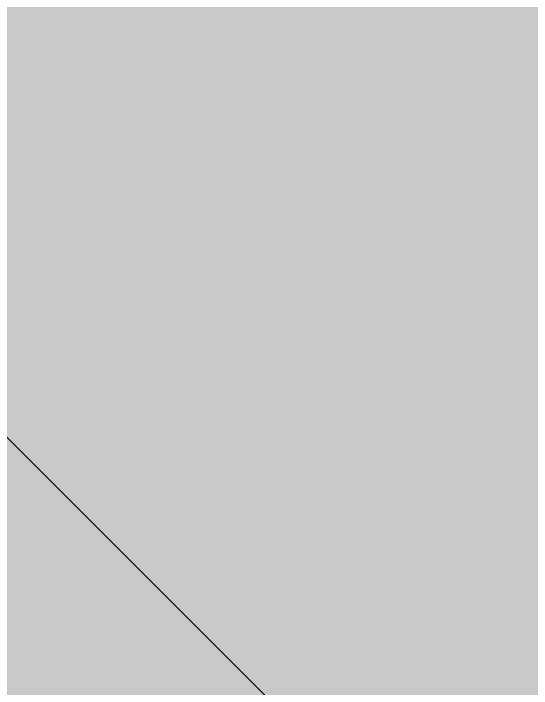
# Model space of a CAD drawing. Header units: millimetres. Extents: x 0 to 279, y 0 to 216.
# Drawn here: x 234.069662 to 234.070697, y 67.71333 to 67.714679 of the extents above; entities that cross this region are included whole.
import ezdxf

# ---------------------------------------------------------------- set-up
doc = ezdxf.new("R2010")
doc.units = ezdxf.units.MM
doc.layers.add('DIM', color=1, linetype='Continuous')
doc.layers.add('TITLE_BLOCK_TEXT', color=8, linetype='Continuous')
doc.dimstyles.new('SLDDIMSTYLE0', dxfattribs={"dimtxt": 0.18, "dimasz": 3.302, "dimexe": 0, "dimexo": 0.0625, "dimgap": 0, "dimtad": 0, "dimtih": 1, "dimtoh": 1, "dimdec": 0, "dimrnd": 1e-09, "dimzin": 0, "dimdsep": 46, "dimtxsty": 'Standard', "dimsah": 1, "dimcen": 0.09, "dimadec": 0, "dimazin": 0, "dimtfac": 3.302, "dimtdec": 0, "dimtofl": 0, "dimtmove": 0, "dimatfit": 3, "dimfxl": 0, "dimfrac": 2, "dimtolj": 1, "dimtzin": 0, "dimarcsym": 0})

msp = doc.modelspace()

# ---------------------------------------------------------------- hatches: boundary and pattern name
at = {"layer": 'TITLE_BLOCK_TEXT', "linetype": 'Continuous', "lineweight": 18}
h = msp.add_hatch(dxfattribs=at)
h.set_pattern_fill('ANSI31', color=256, style=0)
edge = h.paths.add_edge_path(flags=0)
edge.add_spline(control_points=[(234.0710721, 71.4790753), (233.859961, 71.4790753), (233.7544055, 71.6374086), (233.7544055, 71.7957419)], knot_values=[0, 0, 0, 0, 0.25, 0.25, 0.25, 0.25], weights=[0.5, 0.5, 0.666667, 1], degree=3, periodic=0)
edge.add_line((233.7544055, 71.7957419), (233.5710721, 71.7957419))
edge.add_line((233.5710721, 71.7957419), (233.5710721, 72.8790753))
edge.add_line((233.5710721, 72.8790753), (232.0710721, 72.8790753))
edge.add_line((232.0710721, 72.8790753), (232.0710721, 71.8790753))
edge.add_arc((232.1544055, 71.8790753), 0.0833333, 180, 270)
edge.add_line((232.1544055, 71.7957419), (232.9877388, 71.7957419))
edge.add_arc((232.9877388, 71.7124086), 0.0833333, 0, 90, ccw=False)
edge.add_line((233.0710721, 71.7124086), (233.0710721, 66.7124086))
edge.add_line((233.0710721, 66.7124086), (233.5710721, 66.7124086))
edge.add_line((233.5710721, 66.7124086), (233.5710721, 67.7957419))
edge.add_line((233.5710721, 67.7957419), (233.8018139, 67.7957419))
edge.add_spline(control_points=[(233.8018139, 67.7957419), (233.8579093, 67.8863669), (233.9534651, 67.9457419), (234.0710721, 67.9457419)], knot_values=[0, 0, 0, 0, 0.139272, 0.139272, 0.139272, 0.139272], weights=[0.655172, 0.551724, 0.5, 0.5], degree=3, periodic=0)
edge.add_line((234.0710721, 67.9457419), (234.0710721, 68.1457419))
edge.add_spline(control_points=[(234.0710721, 68.1457419), (233.859961, 68.1457419), (233.7544055, 68.3040753), (233.7544055, 68.4624086), (233.7544055, 68.6207419), (233.859961, 68.7790753), (234.0710721, 68.7790753)], knot_values=[0, 0, 0, 0, 0.25, 0.25, 0.25, 0.5, 0.5, 0.5, 0.5], weights=[0.5, 0.5, 0.666667, 1, 0.666667, 0.5, 0.5], degree=3, periodic=0)
edge.add_line((234.0710721, 68.7790753), (234.0710721, 68.9790753))
edge.add_spline(control_points=[(234.0710721, 68.9790753), (233.859961, 68.9790753), (233.7544055, 69.1374086), (233.7544055, 69.2957419), (233.7544055, 69.4540753), (233.859961, 69.6124086), (234.0710721, 69.6124086)], knot_values=[0, 0, 0, 0, 0.25, 0.25, 0.25, 0.5, 0.5, 0.5, 0.5], weights=[0.5, 0.5, 0.666667, 1, 0.666667, 0.5, 0.5], degree=3, periodic=0)
edge.add_line((234.0710721, 69.6124086), (234.0710721, 69.8124086))
edge.add_spline(control_points=[(234.0710721, 69.8124086), (233.859961, 69.8124086), (233.7544055, 69.9707419), (233.7544055, 70.1290753), (233.7544055, 70.2874086), (233.859961, 70.4457419), (234.0710721, 70.4457419)], knot_values=[0, 0, 0, 0, 0.25, 0.25, 0.25, 0.5, 0.5, 0.5, 0.5], weights=[0.5, 0.5, 0.666667, 1, 0.666667, 0.5, 0.5], degree=3, periodic=0)
edge.add_line((234.0710721, 70.4457419), (234.0710721, 70.6457419))
edge.add_spline(control_points=[(234.0710721, 70.6457419), (233.859961, 70.6457419), (233.7544055, 70.8040753), (233.7544055, 70.9624086), (233.7544055, 71.1207419), (233.859961, 71.2790753), (234.0710721, 71.2790753)], knot_values=[0, 0, 0, 0, 0.25, 0.25, 0.25, 0.5, 0.5, 0.5, 0.5], weights=[0.5, 0.5, 0.666667, 1, 0.666667, 0.5, 0.5], degree=3, periodic=0)
edge.add_line((234.0710721, 71.2790753), (234.0710721, 71.4790753))
h = msp.add_hatch(dxfattribs=at)
h.set_pattern_fill('ANSI31', color=256, style=0)
edge = h.paths.add_edge_path(flags=0)
edge.add_line((233.5710721, 67.7124086), (233.5710721, 66.2124086))
edge.add_line((233.5710721, 66.2124086), (233.6544055, 66.1290753))
edge.add_line((233.6544055, 66.1290753), (233.7210721, 66.1290753))
edge.add_arc((233.7210721, 66.1457419), 0.0166667, 270, 360)
edge.add_line((233.7377388, 66.1457419), (233.7377388, 66.2790753))
edge.add_arc((233.7544055, 66.2790753), 0.0166667, 90, 180, ccw=False)
edge.add_line((233.7544055, 66.2957419), (233.8877388, 66.2957419))
edge.add_arc((233.8877388, 66.2790753), 0.0166667, 0, 90, ccw=False)
edge.add_line((233.9044055, 66.2790753), (233.9044055, 66.1457419))
edge.add_arc((233.9210721, 66.1457419), 0.0166667, 180, 270)
edge.add_line((233.9210721, 66.1290753), (233.9877388, 66.1290753))
edge.add_line((233.9877388, 66.1290753), (234.0710721, 66.2124086))
edge.add_line((234.0710721, 66.2124086), (234.0710721, 67.7124086))
edge.add_line((234.0710721, 67.7124086), (233.9877388, 67.7957419))
edge.add_line((233.9877388, 67.7957419), (233.6544055, 67.7957419))
edge.add_line((233.6544055, 67.7957419), (233.5710721, 67.7124086))

# ---------------------------------------------------------------- linework, layer by layer
at = {"color": 7, "linetype": 'Continuous', "lineweight": 25}
msp.add_line((234.0710721, 67.7124086), (233.9877388, 67.7957419), dxfattribs=at)

# ---------------------------------------------------------------- leaders
at = {"layer": 'DIM'}
msp.add_leader([(237.2377388, 66.9624086), (221.2981948, 72.6842599)], dimstyle='SLDDIMSTYLE0', dxfattribs=at)

doc.saveas('drawing.dxf')
